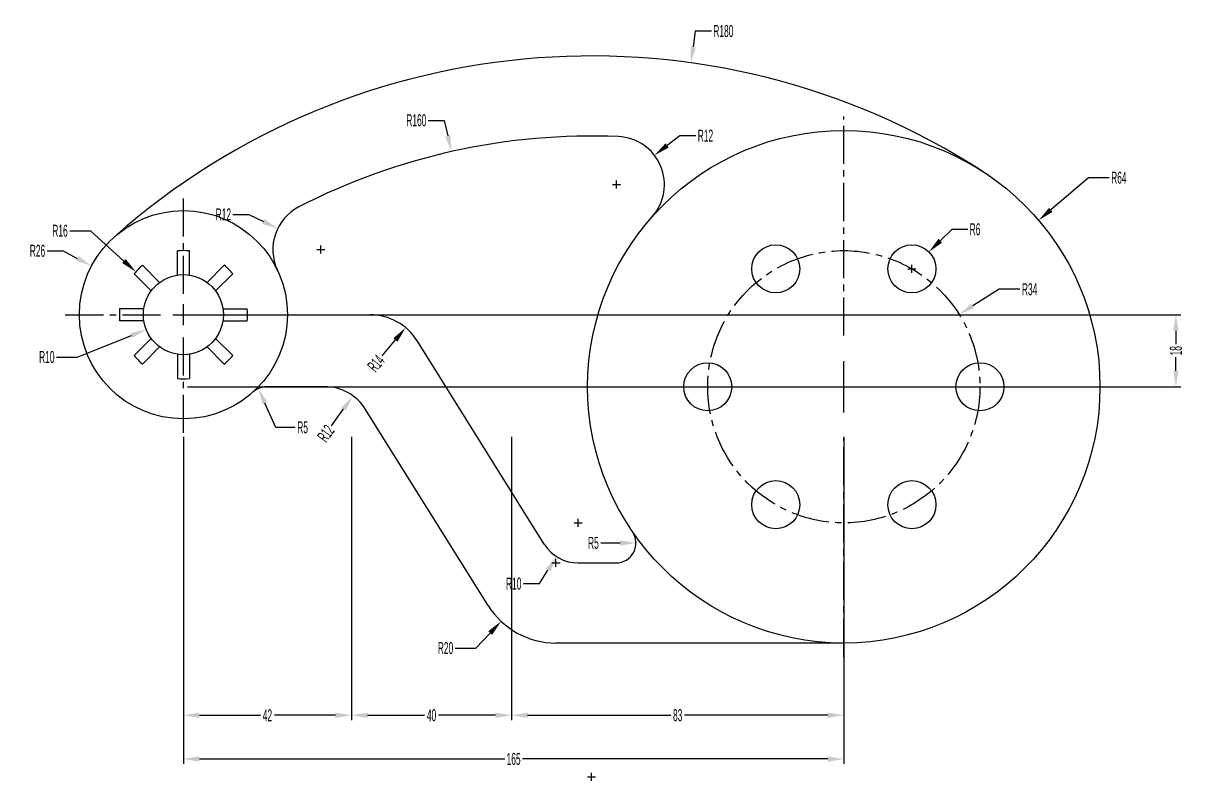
# Model space of a CAD drawing. Header units: millimetres. Extents: x 1568 to 31342, y 459 to 4403.
# Drawn here: x 16529.1 to 16819.1, y 3681.5 to 3870.7 of the extents above; entities that cross this region are included whole.
import ezdxf

# ---------------------------------------------------------------- set-up
doc = ezdxf.new("R2010")
doc.units = ezdxf.units.MM
doc.header["$LTSCALE"] = 0.5
doc.linetypes.add('CENTER2', pattern=[28.575, 19.05, -3.175, 3.175, -3.175])
doc.layers.add('centre line', color=3, linetype='CENTER2')
doc.layers.add('drawing', color=7, linetype='Continuous')
doc.styles.get("Standard").update_dxf_attribs({"font": 'arial.ttf', "width": 0.5})
doc.dimstyles.new('DARSHU2', dxfattribs={"dimtxt": 3, "dimasz": 4, "dimexe": 1.25, "dimexo": 1, "dimtad": 0, "dimtoh": 1, "dimdec": 1, "dimdsep": 46, "dimtxsty": 'Standard', "dimcen": 1, "dimclrd": 6, "dimclre": 6, "dimclrt": 6, "dimadec": 0, "dimazin": 0, "dimtfac": 1, "dimtdec": 1, "dimtofl": 0, "dimtmove": 0, "dimatfit": 3, "dimfxl": 1, "dimtfillclr": 256, "dimlwd": 25, "dimlwe": 25, "dimarcsym": 0})

# ---------------------------------------------------------------- blocks, each defined once
blk = doc.blocks.new('*U669')
at = {"layer": 'centre line', "color": 0, "linetype": 'CENTER2', "transparency": 16777216}
for p, q in [((0, 5.2), (0, 29.5)), ((-29.5, 0), (-5.2, 0)), ((5.2, 0), (29.5, 0)), ((0, -29.5), (0, -5.2))]:
    blk.add_line(p, q, dxfattribs=at)
at = {"layer": 'centre line', "color": 0, "linetype": 'Continuous', "transparency": 16777216}
for p, q in [((-2.6, 0), (2.6, 0)), ((0, -2.6), (0, 2.6))]:
    blk.add_line(p, q, dxfattribs=at)
blk = doc.blocks.new('*D670')
at = {"layer": 'centre line', "color": 6, "linetype": 'Continuous', "lineweight": 25, "transparency": 16777216}
for p, q in [((16569.12, 3767.41), (16569.12, 3696.63)), ((16611.12, 3767.41), (16611.12, 3696.63)), ((16573.12, 3697.88), (16588.4, 3697.88)), ((16607.12, 3697.88), (16591.84, 3697.88))]:
    blk.add_line(p, q, dxfattribs=at)
at = {"layer": 'centre line', "color": 6, "transparency": 16777216}
for points in [[(16573.12, 3698.54), (16573.12, 3697.21), (16569.12, 3697.88)], [(16607.12, 3698.54), (16607.12, 3697.21), (16611.12, 3697.88)]]:
    blk.add_solid(points, dxfattribs=at)
at = {"layer": 'Defpoints', "color": 0, "transparency": 16777216}
for p in [(16569.12, 3768.41), (16611.12, 3768.41), (16611.12, 3697.88)]:
    blk.add_point(p, dxfattribs=at)
at = {"layer": 'centre line', "color": 6, "transparency": 16777216, "insert": (16590.12, 3697.88), "char_height": 3, "attachment_point": 5}
blk.add_mtext('42', dxfattribs=at)
blk = doc.blocks.new('*D671')
at = {"layer": 'centre line', "color": 6, "linetype": 'Continuous', "lineweight": 25, "transparency": 16777216}
for p, q in [((16611.12, 3767.41), (16611.12, 3696.63)), ((16651.12, 3767.41), (16651.12, 3696.63)), ((16615.12, 3697.88), (16629.39, 3697.88)), ((16647.12, 3697.88), (16632.85, 3697.88))]:
    blk.add_line(p, q, dxfattribs=at)
at = {"layer": 'centre line', "color": 6, "transparency": 16777216}
for points in [[(16615.12, 3698.54), (16615.12, 3697.21), (16611.12, 3697.88)], [(16647.12, 3698.54), (16647.12, 3697.21), (16651.12, 3697.88)]]:
    blk.add_solid(points, dxfattribs=at)
at = {"layer": 'Defpoints', "color": 0, "transparency": 16777216}
for p in [(16611.12, 3768.41), (16651.12, 3768.41), (16611.12, 3697.88)]:
    blk.add_point(p, dxfattribs=at)
at = {"layer": 'centre line', "color": 6, "transparency": 16777216, "insert": (16631.12, 3697.88), "char_height": 3, "attachment_point": 5}
blk.add_mtext('40', dxfattribs=at)
blk = doc.blocks.new('*D672')
at = {"layer": 'centre line', "color": 6, "linetype": 'Continuous', "lineweight": 25, "transparency": 16777216}
for p, q in [((16651.12, 3767.41), (16651.12, 3696.63)), ((16734.12, 3767.41), (16734.12, 3696.63)), ((16655.12, 3697.88), (16690.92, 3697.88)), ((16730.12, 3697.88), (16694.32, 3697.88))]:
    blk.add_line(p, q, dxfattribs=at)
at = {"layer": 'centre line', "color": 6, "transparency": 16777216}
for points in [[(16655.12, 3698.54), (16655.12, 3697.21), (16651.12, 3697.88)], [(16730.12, 3698.54), (16730.12, 3697.21), (16734.12, 3697.88)]]:
    blk.add_solid(points, dxfattribs=at)
at = {"layer": 'Defpoints', "color": 0, "transparency": 16777216}
for p in [(16651.12, 3768.41), (16734.12, 3768.41), (16651.12, 3697.88)]:
    blk.add_point(p, dxfattribs=at)
at = {"layer": 'centre line', "color": 6, "transparency": 16777216, "insert": (16692.62, 3697.88), "char_height": 3, "attachment_point": 5}
blk.add_mtext('83', dxfattribs=at)
blk = doc.blocks.new('*D673')
at = {"layer": 'centre line', "color": 6, "linetype": 'Continuous', "lineweight": 25, "transparency": 16777216}
for p, q in [((16569.12, 3696.88), (16569.12, 3685.71)), ((16734.12, 3696.88), (16734.12, 3685.71)), ((16573.12, 3686.96), (16649.4, 3686.96)), ((16730.12, 3686.96), (16653.84, 3686.96))]:
    blk.add_line(p, q, dxfattribs=at)
at = {"layer": 'centre line', "color": 6, "transparency": 16777216}
for points in [[(16573.12, 3687.62), (16573.12, 3686.29), (16569.12, 3686.96)], [(16730.12, 3687.62), (16730.12, 3686.29), (16734.12, 3686.96)]]:
    blk.add_solid(points, dxfattribs=at)
at = {"layer": 'Defpoints', "color": 0, "transparency": 16777216}
for p in [(16569.12, 3697.88), (16734.12, 3697.88), (16569.12, 3686.96)]:
    blk.add_point(p, dxfattribs=at)
at = {"layer": 'centre line', "color": 6, "transparency": 16777216, "insert": (16651.62, 3686.96), "char_height": 3, "attachment_point": 5}
blk.add_mtext('165', dxfattribs=at)
blk = doc.blocks.new('*D674')
at = {"layer": 'centre line', "color": 6, "linetype": 'Continuous', "lineweight": 25, "transparency": 16777216}
for p, q in [((16570.12, 3797.91), (16818.34, 3797.91)), ((16817.09, 3793.91), (16817.09, 3790.54)), ((16817.09, 3783.91), (16817.09, 3787.28)), ((16570.12, 3779.91), (16818.34, 3779.91))]:
    blk.add_line(p, q, dxfattribs=at)
at = {"layer": 'centre line', "color": 6, "transparency": 16777216}
for points in [[(16816.42, 3793.91), (16817.75, 3793.91), (16817.09, 3797.91)], [(16816.42, 3783.91), (16817.75, 3783.91), (16817.09, 3779.91)]]:
    blk.add_solid(points, dxfattribs=at)
at = {"layer": 'Defpoints', "color": 0, "transparency": 16777216}
for p in [(16569.12, 3797.91), (16569.12, 3779.91), (16817.09, 3779.91)]:
    blk.add_point(p, dxfattribs=at)
at = {"layer": 'centre line', "color": 6, "transparency": 16777216, "insert": (16817.09, 3788.91), "char_height": 3, "attachment_point": 5, "rotation": 90}
blk.add_mtext('18', dxfattribs=at)
blk = doc.blocks.new('*U675')
at = {"layer": 'centre line', "color": 0, "linetype": 'CENTER2', "transparency": 16777216}
for p, q in [((0, 12.8), (0, 67.5)), ((-67.5, 0), (-12.8, 0)), ((12.8, 0), (67.5, 0)), ((0, -67.5), (0, -12.8))]:
    blk.add_line(p, q, dxfattribs=at)
at = {"layer": 'centre line', "color": 0, "linetype": 'Continuous', "transparency": 16777216}
for p, q in [((0, -6.4), (0, 6.4)), ((-6.4, 0), (6.4, 0))]:
    blk.add_line(p, q, dxfattribs=at)
blk = doc.blocks.new('*D676')
at = {"layer": 'centre line', "color": 6, "linetype": 'Continuous', "lineweight": 25, "transparency": 16777216}
for p, q in [((16795.22, 3832.11), (16785.82, 3824.08)), ((16800.42, 3832.11), (16795.22, 3832.11))]:
    blk.add_line(p, q, dxfattribs=at)
at = {"layer": 'centre line', "color": 6, "lineweight": 25, "transparency": 16777216}
for p, q in [((16733.12, 3779.91), (16735.12, 3779.91)), ((16734.12, 3778.91), (16734.12, 3780.91))]:
    blk.add_line(p, q, dxfattribs=at)
at = {"layer": 'centre line', "color": 6, "transparency": 16777216}
blk.add_solid([(16785.39, 3824.58), (16786.26, 3823.57), (16782.78, 3821.48)], dxfattribs=at)
at = {"layer": 'Defpoints', "color": 0, "transparency": 16777216}
for p in [(16782.78, 3821.48), (16734.12, 3779.91)]:
    blk.add_point(p, dxfattribs=at)
at = {"layer": 'centre line', "color": 6, "transparency": 16777216, "insert": (16802.83, 3832.11), "char_height": 3, "attachment_point": 5}
blk.add_mtext('R64', dxfattribs=at)
blk = doc.blocks.new('*D677')
at = {"layer": 'centre line', "color": 6, "linetype": 'Continuous', "lineweight": 25, "transparency": 16777216}
for p, q in [((16761.07, 3819.21), (16758.23, 3816.39)), ((16765.07, 3819.21), (16761.07, 3819.21))]:
    blk.add_line(p, q, dxfattribs=at)
at = {"layer": 'centre line', "color": 6, "lineweight": 25, "transparency": 16777216}
for p, q in [((16751.12, 3808.36), (16751.12, 3810.36)), ((16750.12, 3809.36), (16752.12, 3809.36))]:
    blk.add_line(p, q, dxfattribs=at)
at = {"layer": 'centre line', "color": 6, "transparency": 16777216}
blk.add_solid([(16757.76, 3816.87), (16758.69, 3815.92), (16755.38, 3813.58)], dxfattribs=at)
at = {"layer": 'Defpoints', "color": 0, "transparency": 16777216}
for p in [(16755.38, 3813.58), (16751.12, 3809.36)]:
    blk.add_point(p, dxfattribs=at)
at = {"layer": 'centre line', "color": 6, "transparency": 16777216, "insert": (16766.9, 3819.21), "char_height": 3, "attachment_point": 5}
blk.add_mtext('R6', dxfattribs=at)
blk = doc.blocks.new('*D678')
at = {"layer": 'centre line', "color": 6, "linetype": 'Continuous', "lineweight": 25, "transparency": 16777216}
for p, q in [((16772.92, 3804.25), (16766.31, 3800.11)), ((16778.12, 3804.25), (16772.92, 3804.25))]:
    blk.add_line(p, q, dxfattribs=at)
at = {"layer": 'centre line', "color": 6, "lineweight": 25, "transparency": 16777216}
for p, q in [((16733.12, 3779.91), (16735.12, 3779.91)), ((16734.12, 3778.91), (16734.12, 3780.91))]:
    blk.add_line(p, q, dxfattribs=at)
at = {"layer": 'centre line', "color": 6, "transparency": 16777216}
blk.add_solid([(16765.96, 3800.67), (16766.66, 3799.54), (16762.92, 3797.98)], dxfattribs=at)
at = {"layer": 'Defpoints', "color": 0, "transparency": 16777216}
for p in [(16762.92, 3797.98), (16734.12, 3779.91)]:
    blk.add_point(p, dxfattribs=at)
at = {"layer": 'centre line', "color": 6, "transparency": 16777216, "insert": (16780.53, 3804.25), "char_height": 3, "attachment_point": 5}
blk.add_mtext('R34', dxfattribs=at)
blk = doc.blocks.new('*D679')
at = {"layer": 'centre line', "color": 6, "linetype": 'Continuous', "lineweight": 25, "transparency": 16777216}
for p, q in [((16697.02, 3868.72), (16696.47, 3864.76)), ((16701.02, 3868.72), (16697.02, 3868.72))]:
    blk.add_line(p, q, dxfattribs=at)
at = {"layer": 'centre line', "color": 6, "lineweight": 25, "transparency": 16777216}
for p, q in [((16670.11, 3682.52), (16672.11, 3682.52)), ((16671.11, 3681.52), (16671.11, 3683.52))]:
    blk.add_line(p, q, dxfattribs=at)
at = {"layer": 'centre line', "color": 6, "transparency": 16777216}
blk.add_solid([(16695.81, 3864.85), (16697.13, 3864.67), (16695.92, 3860.8)], dxfattribs=at)
at = {"layer": 'Defpoints', "color": 0, "transparency": 16777216}
for p in [(16695.92, 3860.8), (16671.11, 3682.52)]:
    blk.add_point(p, dxfattribs=at)
at = {"layer": 'centre line', "color": 6, "transparency": 16777216, "insert": (16704.02, 3868.72), "char_height": 3, "attachment_point": 5}
blk.add_mtext('R180', dxfattribs=at)
blk = doc.blocks.new('*D680')
at = {"layer": 'centre line', "color": 6, "linetype": 'Continuous', "lineweight": 25, "transparency": 16777216}
for p, q in [((16535.09, 3813.85), (16539.09, 3813.85)), ((16539.09, 3813.85), (16542.62, 3811.97))]:
    blk.add_line(p, q, dxfattribs=at)
at = {"layer": 'centre line', "color": 6, "lineweight": 25, "transparency": 16777216}
for p, q in [((16569.12, 3796.91), (16569.12, 3798.91)), ((16568.12, 3797.91), (16570.12, 3797.91))]:
    blk.add_line(p, q, dxfattribs=at)
at = {"layer": 'centre line', "color": 6, "transparency": 16777216}
blk.add_solid([(16542.93, 3812.56), (16542.31, 3811.38), (16546.15, 3810.1)], dxfattribs=at)
at = {"layer": 'Defpoints', "color": 0, "transparency": 16777216}
for p in [(16546.15, 3810.1), (16569.12, 3797.91)]:
    blk.add_point(p, dxfattribs=at)
at = {"layer": 'centre line', "color": 6, "transparency": 16777216, "insert": (16532.67, 3813.85), "char_height": 3, "attachment_point": 5}
blk.add_mtext('R26', dxfattribs=at)
blk = doc.blocks.new('*D681')
at = {"layer": 'centre line', "color": 6, "linetype": 'Continuous', "lineweight": 25, "transparency": 16777216}
for p, q in [((16540.71, 3818.85), (16545.9, 3818.85)), ((16545.9, 3818.85), (16554.27, 3811.3))]:
    blk.add_line(p, q, dxfattribs=at)
at = {"layer": 'centre line', "color": 6, "lineweight": 25, "transparency": 16777216}
for p, q in [((16569.12, 3796.91), (16569.12, 3798.91)), ((16568.12, 3797.91), (16570.12, 3797.91))]:
    blk.add_line(p, q, dxfattribs=at)
at = {"layer": 'centre line', "color": 6, "transparency": 16777216}
blk.add_solid([(16554.71, 3811.8), (16553.82, 3810.81), (16557.24, 3808.63)], dxfattribs=at)
at = {"layer": 'Defpoints', "color": 0, "transparency": 16777216}
for p in [(16557.24, 3808.63), (16569.12, 3797.91)]:
    blk.add_point(p, dxfattribs=at)
at = {"layer": 'centre line', "color": 6, "transparency": 16777216, "insert": (16538.29, 3818.85), "char_height": 3, "attachment_point": 5}
blk.add_mtext('R16', dxfattribs=at)
blk = doc.blocks.new('*D682')
at = {"layer": 'centre line', "color": 6, "lineweight": 25, "transparency": 16777216}
for p, q in [((16569.12, 3796.91), (16569.12, 3798.91)), ((16568.12, 3797.91), (16570.12, 3797.91))]:
    blk.add_line(p, q, dxfattribs=at)
at = {"layer": 'centre line', "color": 6, "linetype": 'Continuous', "lineweight": 25, "transparency": 16777216}
for p, q in [((16542.61, 3787.32), (16556.12, 3792.72)), ((16537.42, 3787.32), (16542.61, 3787.32))]:
    blk.add_line(p, q, dxfattribs=at)
at = {"layer": 'centre line', "color": 6, "transparency": 16777216}
blk.add_solid([(16555.87, 3793.33), (16556.37, 3792.1), (16559.83, 3794.2)], dxfattribs=at)
at = {"layer": 'Defpoints', "color": 0, "transparency": 16777216}
for p in [(16569.12, 3797.91), (16559.83, 3794.2)]:
    blk.add_point(p, dxfattribs=at)
at = {"layer": 'centre line', "color": 6, "transparency": 16777216, "insert": (16535, 3787.32), "char_height": 3, "attachment_point": 5}
blk.add_mtext('R10', dxfattribs=at)
blk = doc.blocks.new('*D683')
at = {"layer": 'centre line', "color": 6, "linetype": 'Continuous', "lineweight": 25, "transparency": 16777216}
for p, q in [((16581.51, 3822.95), (16585.51, 3822.95)), ((16585.51, 3822.95), (16589.1, 3821.19))]:
    blk.add_line(p, q, dxfattribs=at)
at = {"layer": 'centre line', "color": 6, "lineweight": 25, "transparency": 16777216}
for p, q in [((16602.47, 3814.16), (16604.47, 3814.16)), ((16603.47, 3813.16), (16603.47, 3815.16))]:
    blk.add_line(p, q, dxfattribs=at)
at = {"layer": 'centre line', "color": 6, "transparency": 16777216}
blk.add_solid([(16589.39, 3821.79), (16588.81, 3820.59), (16592.69, 3819.43)], dxfattribs=at)
at = {"layer": 'Defpoints', "color": 0, "transparency": 16777216}
for p in [(16592.69, 3819.43), (16603.47, 3814.16)]:
    blk.add_point(p, dxfattribs=at)
at = {"layer": 'centre line', "color": 6, "transparency": 16777216, "insert": (16579.1, 3822.95), "char_height": 3, "attachment_point": 5}
blk.add_mtext('R12', dxfattribs=at)
blk = doc.blocks.new('*D684')
at = {"layer": 'centre line', "color": 6, "linetype": 'Continuous', "lineweight": 25, "transparency": 16777216}
for p, q in [((16630.31, 3846.44), (16634.31, 3846.44)), ((16634.31, 3846.44), (16635.19, 3842.54))]:
    blk.add_line(p, q, dxfattribs=at)
at = {"layer": 'centre line', "color": 6, "lineweight": 25, "transparency": 16777216}
for p, q in [((16670.11, 3682.52), (16672.11, 3682.52)), ((16671.11, 3681.52), (16671.11, 3683.52))]:
    blk.add_line(p, q, dxfattribs=at)
at = {"layer": 'centre line', "color": 6, "transparency": 16777216}
blk.add_solid([(16635.84, 3842.68), (16634.54, 3842.39), (16636.07, 3838.64)], dxfattribs=at)
at = {"layer": 'Defpoints', "color": 0, "transparency": 16777216}
for p in [(16636.07, 3838.64), (16671.11, 3682.52)]:
    blk.add_point(p, dxfattribs=at)
at = {"layer": 'centre line', "color": 6, "transparency": 16777216, "insert": (16627.32, 3846.44), "char_height": 3, "attachment_point": 5}
blk.add_mtext('R160', dxfattribs=at)
blk = doc.blocks.new('*D685')
at = {"layer": 'centre line', "color": 6, "linetype": 'Continuous', "lineweight": 25, "transparency": 16777216}
for p, q in [((16693.14, 3842.6), (16689.98, 3840.16)), ((16697.14, 3842.6), (16693.14, 3842.6))]:
    blk.add_line(p, q, dxfattribs=at)
at = {"layer": 'centre line', "color": 6, "lineweight": 25, "transparency": 16777216}
for p, q in [((16676.31, 3830.39), (16678.31, 3830.39)), ((16677.31, 3829.39), (16677.31, 3831.39))]:
    blk.add_line(p, q, dxfattribs=at)
at = {"layer": 'centre line', "color": 6, "transparency": 16777216}
blk.add_solid([(16689.57, 3840.69), (16690.38, 3839.63), (16686.81, 3837.72)], dxfattribs=at)
at = {"layer": 'Defpoints', "color": 0, "transparency": 16777216}
for p in [(16686.81, 3837.72), (16677.31, 3830.39)]:
    blk.add_point(p, dxfattribs=at)
at = {"layer": 'centre line', "color": 6, "transparency": 16777216, "insert": (16699.55, 3842.6), "char_height": 3, "attachment_point": 5}
blk.add_mtext('R12', dxfattribs=at)
blk = doc.blocks.new('*D686')
at = {"layer": 'centre line', "color": 6, "linetype": 'Continuous', "lineweight": 25, "transparency": 16777216}
blk.add_line((16618.77, 3787.6), (16622.1, 3791.59), dxfattribs=at)
at = {"layer": 'centre line', "color": 6, "transparency": 16777216}
blk.add_solid([(16621.58, 3792.02), (16622.61, 3791.17), (16624.66, 3794.67)], dxfattribs=at)
at = {"layer": 'Defpoints', "color": 0, "transparency": 16777216}
for p in [(16624.66, 3794.67), (16615.7, 3783.91)]:
    blk.add_point(p, dxfattribs=at)
at = {"layer": 'centre line', "color": 6, "transparency": 16777216, "insert": (16617.23, 3785.75), "char_height": 3, "attachment_point": 5, "rotation": 50.2014}
blk.add_mtext('R14', dxfattribs=at)
blk = doc.blocks.new('*D687')
at = {"layer": 'centre line', "color": 6, "lineweight": 25, "transparency": 16777216}
for p, q in [((16667.75, 3744.91), (16667.75, 3746.91)), ((16666.75, 3745.91), (16668.75, 3745.91))]:
    blk.add_line(p, q, dxfattribs=at)
at = {"layer": 'centre line', "color": 6, "linetype": 'Continuous', "lineweight": 25, "transparency": 16777216}
for p, q in [((16658.05, 3730.75), (16660.21, 3734.12)), ((16654.05, 3730.75), (16658.05, 3730.75))]:
    blk.add_line(p, q, dxfattribs=at)
at = {"layer": 'centre line', "color": 6, "transparency": 16777216}
blk.add_solid([(16659.64, 3734.47), (16660.77, 3733.76), (16662.36, 3737.49)], dxfattribs=at)
at = {"layer": 'Defpoints', "color": 0, "transparency": 16777216}
for p in [(16667.75, 3745.91), (16662.36, 3737.49)]:
    blk.add_point(p, dxfattribs=at)
at = {"layer": 'centre line', "color": 6, "transparency": 16777216, "insert": (16651.64, 3730.75), "char_height": 3, "attachment_point": 5}
blk.add_mtext('R10', dxfattribs=at)
blk = doc.blocks.new('*D688')
at = {"layer": 'centre line', "color": 6, "linetype": 'Continuous', "lineweight": 25, "transparency": 16777216}
blk.add_line((16673.39, 3740.91), (16678.2, 3740.91), dxfattribs=at)
at = {"layer": 'centre line', "color": 6, "transparency": 16777216}
blk.add_solid([(16678.2, 3741.58), (16678.2, 3740.24), (16682.2, 3740.91)], dxfattribs=at)
at = {"layer": 'Defpoints', "color": 0, "transparency": 16777216}
for p in [(16677.2, 3740.91), (16682.2, 3740.91)]:
    blk.add_point(p, dxfattribs=at)
at = {"layer": 'centre line', "color": 6, "transparency": 16777216, "insert": (16671.55, 3740.91), "char_height": 3, "attachment_point": 5}
blk.add_mtext('R5', dxfattribs=at)
blk = doc.blocks.new('*D689')
at = {"layer": 'centre line', "color": 6, "lineweight": 25, "transparency": 16777216}
for p, q in [((16661.21, 3735.91), (16663.21, 3735.91)), ((16662.21, 3734.91), (16662.21, 3736.91))]:
    blk.add_line(p, q, dxfattribs=at)
at = {"layer": 'centre line', "color": 6, "linetype": 'Continuous', "lineweight": 25, "transparency": 16777216}
for p, q in [((16642.21, 3714.65), (16645.77, 3718.42)), ((16637.02, 3714.65), (16642.21, 3714.65))]:
    blk.add_line(p, q, dxfattribs=at)
at = {"layer": 'centre line', "color": 6, "transparency": 16777216}
blk.add_solid([(16645.28, 3718.88), (16646.25, 3717.97), (16648.51, 3721.34)], dxfattribs=at)
at = {"layer": 'Defpoints', "color": 0, "transparency": 16777216}
for p in [(16662.21, 3735.91), (16648.51, 3721.34)]:
    blk.add_point(p, dxfattribs=at)
at = {"layer": 'centre line', "color": 6, "transparency": 16777216, "insert": (16634.61, 3714.65), "char_height": 3, "attachment_point": 5}
blk.add_mtext('R20', dxfattribs=at)
blk = doc.blocks.new('*D690')
at = {"layer": 'centre line', "color": 6, "linetype": 'Continuous', "lineweight": 25, "transparency": 16777216}
blk.add_line((16606.11, 3770.19), (16609.15, 3774.4), dxfattribs=at)
at = {"layer": 'centre line', "color": 6, "transparency": 16777216}
blk.add_solid([(16608.61, 3774.79), (16609.69, 3774.01), (16611.49, 3777.65)], dxfattribs=at)
at = {"layer": 'Defpoints', "color": 0, "transparency": 16777216}
for p in [(16611.49, 3777.65), (16604.47, 3767.91)]:
    blk.add_point(p, dxfattribs=at)
at = {"layer": 'centre line', "color": 6, "transparency": 16777216, "insert": (16604.7, 3768.24), "char_height": 3, "attachment_point": 5, "rotation": 54.2143}
blk.add_mtext('R12', dxfattribs=at)
blk = doc.blocks.new('*D691')
at = {"layer": 'centre line', "color": 6, "linetype": 'Continuous', "lineweight": 25, "transparency": 16777216}
for p, q in [((16592.25, 3769.77), (16589.49, 3775.82)), ((16597.06, 3769.77), (16592.25, 3769.77))]:
    blk.add_line(p, q, dxfattribs=at)
at = {"layer": 'centre line', "color": 6, "transparency": 16777216}
blk.add_solid([(16590.1, 3776.1), (16588.88, 3775.54), (16587.83, 3779.46)], dxfattribs=at)
at = {"layer": 'Defpoints', "color": 0, "transparency": 16777216}
for p in [(16587.83, 3779.46), (16589.91, 3774.91)]:
    blk.add_point(p, dxfattribs=at)
at = {"layer": 'centre line', "color": 6, "transparency": 16777216, "insert": (16598.9, 3769.77), "char_height": 3, "attachment_point": 5}
blk.add_mtext('R5', dxfattribs=at)

msp = doc.modelspace()

# ---------------------------------------------------------------- linework, layer by layer
at = {"layer": 'centre line'}
msp.add_circle((16734.121, 3779.911), 34, dxfattribs=at)
at = {"layer": 'drawing'}
for p, q in [((16567.621, 3807.798), (16567.621, 3813.84)), ((16570.621, 3807.798), (16570.621, 3813.84)), ((16563.19, 3805.962), (16558.917, 3810.235)), ((16575.051, 3805.962), (16579.324, 3810.235)), ((16561.069, 3803.841), (16556.796, 3808.114)), ((16577.172, 3803.841), (16581.445, 3808.114)), ((16559.234, 3799.411), (16553.191, 3799.411)), ((16579.007, 3799.411), (16585.05, 3799.411)), ((16559.234, 3796.411), (16553.191, 3796.411)), ((16579.007, 3796.411), (16585.05, 3796.411)), ((16595.121, 3797.911), (16615.696, 3797.911)), ((16561.069, 3791.98), (16556.796, 3787.708)), ((16563.19, 3789.859), (16558.917, 3785.586)), ((16575.051, 3789.859), (16579.324, 3785.586)), ((16577.172, 3791.98), (16581.445, 3787.708)), ((16659.268, 3740.611), (16627.568, 3791.331)), ((16567.621, 3788.024), (16567.621, 3781.981)), ((16570.621, 3788.024), (16570.621, 3781.981)), ((16604.47, 3779.911), (16589.905, 3779.911)), ((16645.246, 3725.311), (16614.646, 3774.271)), ((16667.748, 3735.911), (16677.2, 3735.911)), ((16734.121, 3715.911), (16662.206, 3715.911))]:
    msp.add_line(p, q, dxfattribs=at)
for centre, radius in [((16734.121, 3779.911), 64), ((16569.121, 3797.911), 26), ((16717.121, 3809.356), 6), ((16751.121, 3809.356), 6), ((16569.121, 3797.911), 10), ((16700.121, 3779.911), 6), ((16768.121, 3779.911), 6), ((16717.121, 3750.466), 6), ((16751.121, 3750.466), 6)]:
    msp.add_circle(centre, radius, dxfattribs=at)
for centre, radius, start, end in [((16671.105, 3682.519), 180, 57.09578, 131.47075), ((16671.105, 3682.519), 160, 87.59873, 117.19309), ((16677.306, 3830.39), 12, 318.37944, 87.59873), ((16603.471, 3814.161), 12, 117.19309, 205.31821), ((16569.121, 3797.911), 16, 84.62062, 95.37938), ((16569.121, 3797.911), 16, 129.62062, 140.37938), ((16569.121, 3797.911), 16, 39.62062, 50.37938), ((16569.121, 3797.911), 16, 174.62062, 185.37938), ((16569.121, 3797.911), 16, 354.62062, 5.37938), ((16615.696, 3783.911), 14, 32.00538, 90), ((16569.121, 3797.911), 16, 219.62062, 230.37938), ((16569.121, 3797.911), 16, 309.62062, 320.37938), ((16569.121, 3797.911), 16, 264.62062, 275.37938), ((16589.905, 3774.911), 5, 90, 132.10345), ((16604.47, 3767.911), 12, 32.00538, 90), ((16677.2, 3740.911), 5, 270, 34.41739), ((16667.748, 3745.911), 10, 212.00538, 270), ((16662.206, 3735.911), 20, 212.00538, 270)]:
    msp.add_arc(centre, radius, start, end, dxfattribs=at)

# ---------------------------------------------------------------- block references
at = {"layer": 'centre line', "linetype": 'CENTER2'}
for name, p in [('*U675', (16734.121, 3779.911)), ('*U669', (16569.121, 3797.911))]:
    msp.add_blockref(name, p, dxfattribs=at)

# ---------------------------------------------------------------- dimensions: what is measured, and where the dimension line sits
at = {"layer": 'centre line'}
for center, mpoint, picture, middle in [((16671.105, 3682.519), (16695.92, 3860.801), '*D679', (16704.02, 3868.724)), ((16671.105, 3682.519), (16636.065, 3838.635), '*D684', (16627.316, 3846.441)), ((16677.306, 3830.39), (16686.808, 3837.719), '*D685', (16699.552, 3842.605)), ((16603.471, 3814.161), (16592.691, 3819.434), '*D683', (16579.096, 3822.95)), ((16751.121, 3809.356), (16755.383, 3813.578), '*D677', (16766.901, 3819.208)), ((16569.121, 3797.911), (16546.154, 3810.098), '*D680', (16532.671, 3813.848)), ((16667.748, 3745.911), (16662.361, 3737.486), '*D687', (16651.637, 3730.746))]:
    dim = msp.add_radius_dim(center=center, mpoint=mpoint, dimstyle='DARSHU2', dxfattribs=at)
    dim.commit()
    dim.dimension.update_dxf_attribs({"geometry": picture, "text_midpoint": middle})
for center, mpoint, picture, middle in [((16734.121, 3779.911), (16782.783, 3821.479), '*D676', (16802.831, 3832.106)), ((16569.121, 3797.911), (16557.238, 3808.626), '*D681', (16538.291, 3818.848)), ((16734.121, 3779.911), (16762.922, 3797.979), '*D678', (16780.531, 3804.254)), ((16569.121, 3797.911), (16559.835, 3794.2), '*D682', (16535.001, 3787.316)), ((16615.696, 3783.911), (16624.657, 3794.667), '*D686', (16617.228, 3785.749)), ((16589.905, 3774.911), (16587.827, 3779.459), '*D691', (16598.903, 3769.772)), ((16604.47, 3767.911), (16611.487, 3777.645), '*D690', (16604.704, 3768.236)), ((16677.2, 3740.911), (16682.2, 3740.911), '*D688', (16671.55, 3740.911)), ((16662.206, 3735.911), (16648.506, 3721.339), '*D689', (16634.607, 3714.647))]:
    dim = msp.add_radius_dim(center=center, mpoint=mpoint, dimstyle='DARSHU2', dxfattribs=at)
    dim.commit()
    dim.dimension.update_dxf_attribs({"geometry": picture, "text_midpoint": middle, "dimtype": 164})
dim = msp.add_linear_dim(base=(16817.087, 3779.911), p1=(16569.121, 3797.911), p2=(16569.121, 3779.911), angle=90, dimstyle='DARSHU2', dxfattribs=at)
dim.commit()
dim.dimension.update_dxf_attribs({"geometry": '*D674', "text_midpoint": (16817.087, 3788.911)})
for base, p1, p2, picture, middle in [((16611.121, 3697.877), (16569.121, 3768.411), (16611.121, 3768.411), '*D670', (16590.121, 3697.877)), ((16611.121, 3697.877), (16651.121, 3768.411), (16611.121, 3768.411), '*D671', (16631.121, 3697.877)), ((16651.121, 3697.877), (16734.121, 3768.411), (16651.121, 3768.411), '*D672', (16692.621, 3697.877)), ((16569.121, 3686.958), (16734.121, 3697.877), (16569.121, 3697.877), '*D673', (16651.621, 3686.958))]:
    dim = msp.add_linear_dim(base=base, p1=p1, p2=p2, dimstyle='DARSHU2', dxfattribs=at)
    dim.commit()
    dim.dimension.update_dxf_attribs({"geometry": picture, "text_midpoint": middle})

doc.saveas('drawing.dxf')
